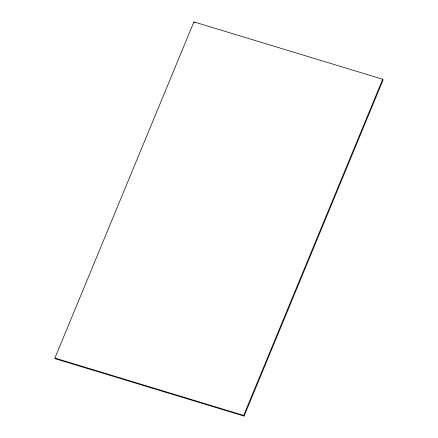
<?xml version="1.0" encoding="UTF-8"?>
<svg xmlns="http://www.w3.org/2000/svg" width="438" height="438" viewBox="0 0 438 438"><rect width="100%" height="100%" fill="white"/><g stroke="black" fill="none" stroke-linecap="round" stroke-linejoin="round"><path stroke-width="0.66" d="M54.909 358.065L193.919 21.9L382.697 79.24L383.091 79.935L244.081 416.1L55.303 358.76L54.909 358.065L243.687 415.405L244.081 416.1M243.687 415.405L382.697 79.24M55.303 358.76L56.584 358.552M193.919 21.9L194.313 22.595"/></g></svg>
